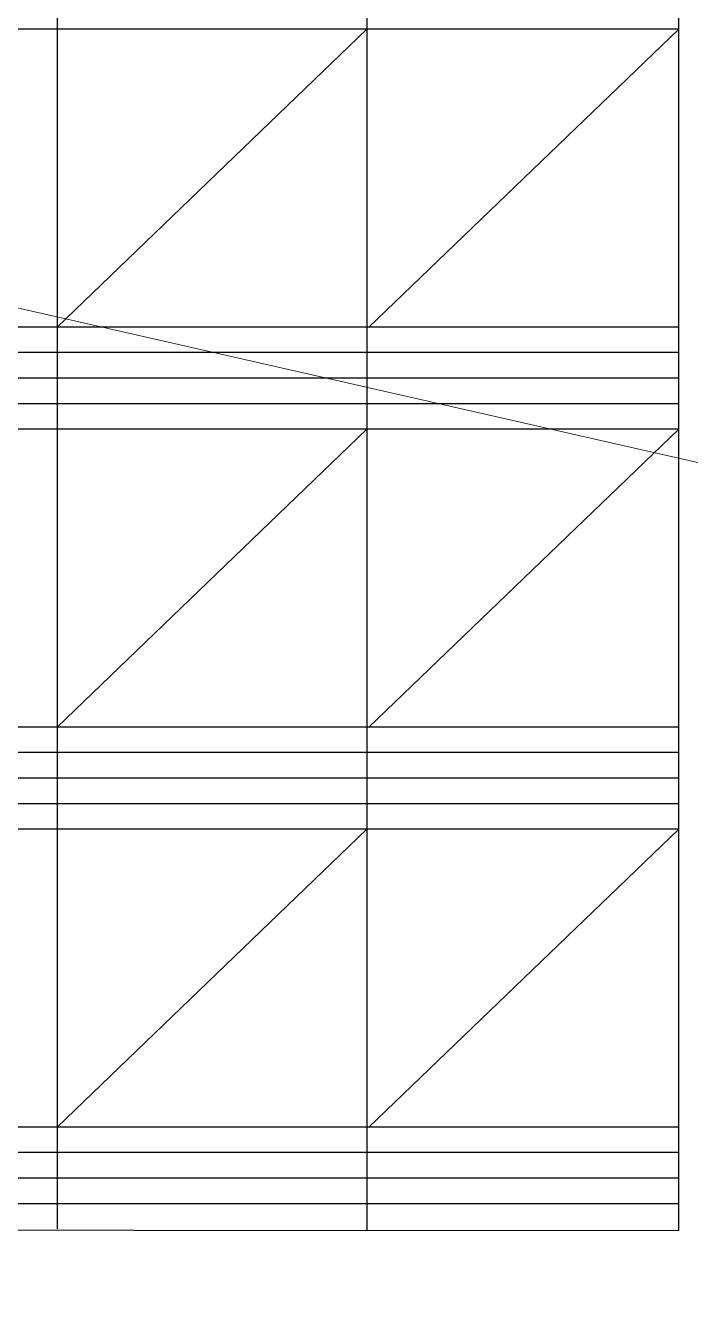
# Model space of a CAD drawing. Header units: millimetres. Extents: x 49323 to 380960, y -6102 to 181761.
# Drawn here: x 346689 to 351893, y 85705 to 95727 of the extents above; entities that cross this region are included whole.
import ezdxf

# ---------------------------------------------------------------- set-up
doc = ezdxf.new("R2010")
doc.units = ezdxf.units.MM
doc.layers.get('Defpoints').update_dxf_attribs({"color": 151, "lineweight": 9})
doc.layers.add('A-ANNO-LEAD', color=4, linetype='Continuous')
doc.layers.add('TIT1', color=3, linetype='Continuous')

msp = doc.modelspace()

# ---------------------------------------------------------------- linework, layer by layer
at = {"layer": 'A-ANNO-LEAD'}
msp.add_lwpolyline([(330466.4, 86304.5), (351801.4, 86291.4), (351801.4, 102911.4), (330466.4, 102924.5)], close=True, dxfattribs=at)
at = {"layer": 'Defpoints', "ltscale": 40}
msp.add_line((302635, 103524.5), (380959.6, 85704.5), dxfattribs=at)
at = {"layer": 'TIT1'}
for p, q in [((346934.8, 102204.5), (346934.8, 86304.5)), ((349360.9, 102204.5), (349360.9, 86292.9)), ((351801.4, 95699.1), (330466.4, 95699.1)), ((351801.4, 92566.4), (330466.4, 92566.4)), ((351801.4, 89433.7), (330466.4, 89433.7))]:
    msp.add_line(p, q, dxfattribs=at)
at = {"layer": 'TIT1', "color": 8}
for p, q in [((351801.4, 93366.4), (331094.3, 93366.4)), ((351801.4, 93166.4), (331094.3, 93166.4)), ((351801.4, 92966.4), (331094.3, 92966.4)), ((351801.4, 92766.4), (331523.5, 92766.4)), ((351801.4, 90233.7), (331094.3, 90233.7)), ((351801.4, 90033.7), (331094.3, 90033.7)), ((351801.4, 89833.7), (331094.3, 89833.7)), ((351801.4, 89633.7), (331523.5, 89633.7)), ((351801.4, 87101), (331094.3, 87101)), ((351801.4, 86901), (331094.3, 86901)), ((351801.4, 86701), (331094.3, 86701)), ((351801.4, 86501), (331523.5, 86501))]:
    msp.add_line(p, q, dxfattribs=at)
for points in [[(349360.9, 95699.1), (346934.8, 93366.4)], [(351801.4, 95699.1), (349375.3, 93366.4)], [(349360.9, 92566.4), (346934.8, 90233.7)], [(351801.4, 92566.4), (349375.3, 90233.7)], [(349360.9, 89433.7), (346934.8, 87101)], [(351801.4, 89433.7), (349375.3, 87101)]]:
    msp.add_lwpolyline(points, dxfattribs=at)

doc.saveas('drawing.dxf')
